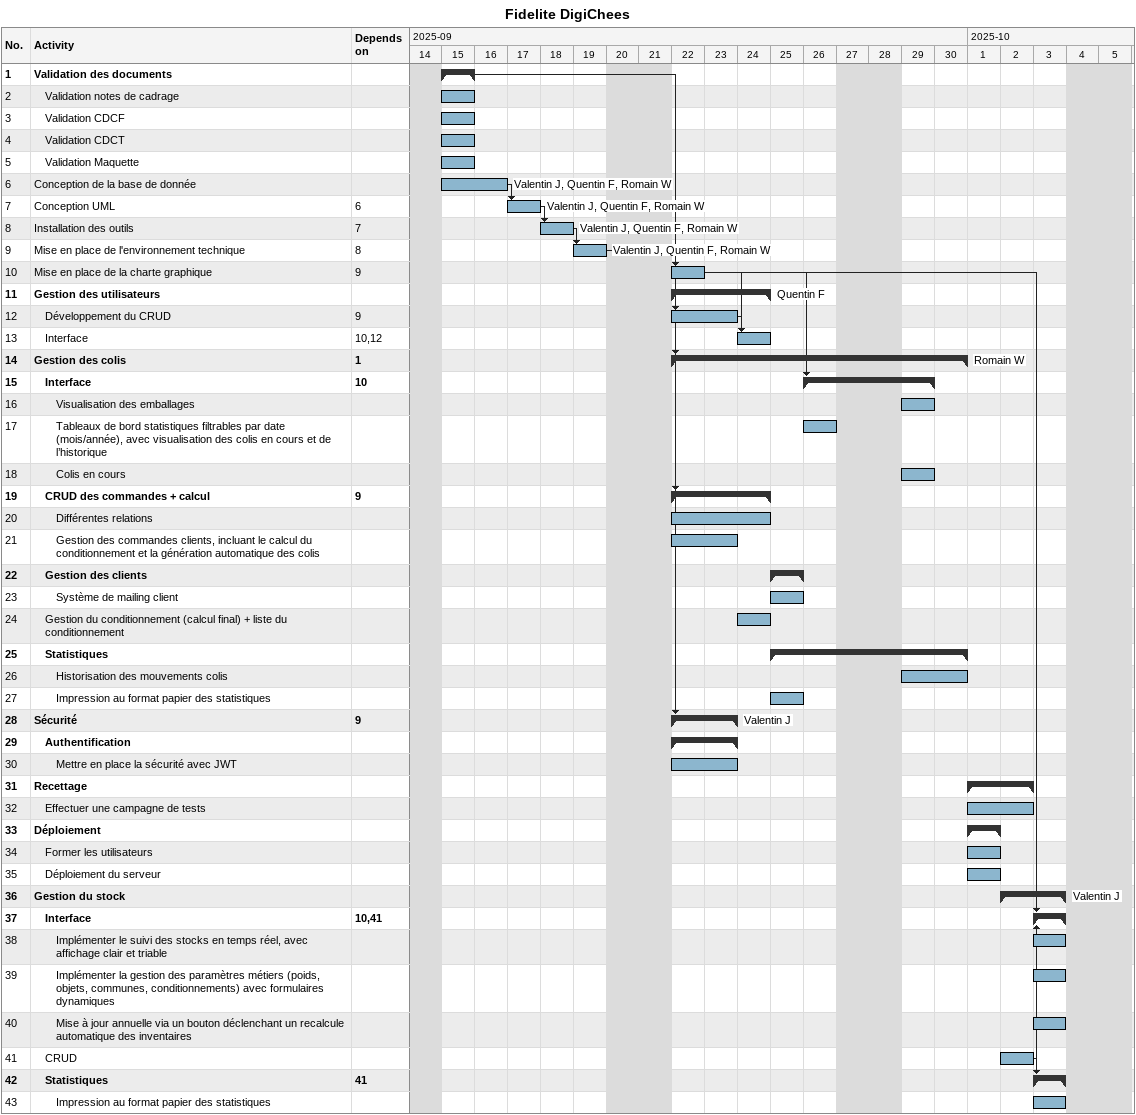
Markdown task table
Fidelite DigiChees

| ID | Level | Task | Start | Finish | Predecessors | Resources |
|---|---|---|---|---|---|---|
| 1 | 1 | **Validation des documents** | 2025-09-15 | 2025-09-15 |  |  |
| 2 | 2 | Validation notes de cadrage | 2025-09-15 | 2025-09-15 |  |  |
| 3 | 2 | Validation CDCF | 2025-09-15 | 2025-09-15 |  |  |
| 4 | 2 | Validation CDCT | 2025-09-15 | 2025-09-15 |  |  |
| 5 | 2 | Validation Maquette | 2025-09-15 | 2025-09-15 |  |  |
| 6 | 1 | Conception de la base de donnée | 2025-09-15 | 2025-09-16 |  | Valentin J, Quentin F, Romain W |
| 7 | 1 | Conception UML | 2025-09-17 | 2025-09-17 | 6 | Valentin J, Quentin F, Romain W |
| 8 | 1 | Installation des outils | 2025-09-18 | 2025-09-18 | 7 | Valentin J, Quentin F, Romain W |
| 9 | 1 | Mise en place de l'environnement technique | 2025-09-19 | 2025-09-19 | 8 | Valentin J, Quentin F, Romain W |
| 10 | 1 | Mise en place de la charte graphique | 2025-09-22 | 2025-09-22 | 9 |  |
| 11 | 1 | **Gestion des utilisateurs** | 2025-09-22 | 2025-09-24 |  | Quentin F |
| 12 | 2 | Développement du CRUD | 2025-09-22 | 2025-09-23 | 9 |  |
| 13 | 2 | Interface | 2025-09-24 | 2025-09-24 | 10, 12 |  |
| 14 | 1 | **Gestion des colis** | 2025-09-22 | 2025-09-30 | 1 | Romain W |
| 15 | 2 | **Interface** | 2025-09-26 | 2025-09-29 | 10 |  |
| 16 | 3 | Visualisation des emballages | 2025-09-29 | 2025-09-29 |  |  |
| 17 | 3 | Tableaux de bord statistiques filtrables par date (mois/année), avec visualisation des colis en cours et de l’historique | 2025-09-26 | 2025-09-26 |  |  |
| 18 | 3 | Colis en cours | 2025-09-29 | 2025-09-29 |  |  |
| 19 | 2 | **CRUD des commandes + calcul** | 2025-09-22 | 2025-09-24 | 9 |  |
| 20 | 3 | Différentes relations | 2025-09-22 | 2025-09-24 |  |  |
| 21 | 3 | Gestion des commandes clients, incluant le calcul du conditionnement et la génération automatique des colis | 2025-09-22 | 2025-09-23 |  |  |
| 22 | 2 | **Gestion des clients** | 2025-09-25 | 2025-09-25 |  |  |
| 23 | 3 | Système de mailing client | 2025-09-25 | 2025-09-25 |  |  |
| 24 | 2 | Gestion du conditionnement (calcul final) + liste du conditionnement | 2025-09-24 | 2025-09-24 |  |  |
| 25 | 2 | **Statistiques** | 2025-09-25 | 2025-09-30 |  |  |
| 26 | 3 | Historisation des mouvements colis | 2025-09-29 | 2025-09-30 |  |  |
| 27 | 3 | Impression au format papier des statistiques | 2025-09-25 | 2025-09-25 |  |  |
| 28 | 1 | **Sécurité** | 2025-09-22 | 2025-09-23 | 9 | Valentin J |
| 29 | 2 | **Authentification** | 2025-09-22 | 2025-09-23 |  |  |
| 30 | 3 | Mettre en place la sécurité avec JWT | 2025-09-22 | 2025-09-23 |  |  |
| 31 | 1 | **Recettage** | 2025-10-01 | 2025-10-02 |  |  |
| 32 | 2 | Effectuer une campagne de tests | 2025-10-01 | 2025-10-02 |  |  |
| 33 | 1 | **Déploiement** | 2025-10-01 | 2025-10-01 |  |  |
| 34 | 2 | Former les utilisateurs | 2025-10-01 | 2025-10-01 |  |  |
| 35 | 2 | Déploiement du serveur | 2025-10-01 | 2025-10-01 |  |  |
| 36 | 1 | **Gestion du stock** | 2025-10-02 | 2025-10-03 |  | Valentin J |
| 37 | 2 | **Interface** | 2025-10-03 | 2025-10-03 | 10, 41 |  |
| 38 | 3 | Implémenter le suivi des stocks en temps réel, avec affichage clair et triable | 2025-10-03 | 2025-10-03 |  |  |
| 39 | 3 | Implémenter la gestion des paramètres métiers (poids, objets, communes, conditionnements) avec formulaires dynamiques | 2025-10-03 | 2025-10-03 |  |  |
| 40 | 3 | Mise à jour annuelle via un bouton déclenchant un recalcule automatique des inventaires | 2025-10-03 | 2025-10-03 |  |  |
| 41 | 2 | CRUD | 2025-10-02 | 2025-10-02 |  |  |
| 42 | 2 | **Statistiques** | 2025-10-03 | 2025-10-03 | 41 |  |
| 43 | 3 | Impression au format papier des statistiques | 2025-10-03 | 2025-10-03 |  |  |
